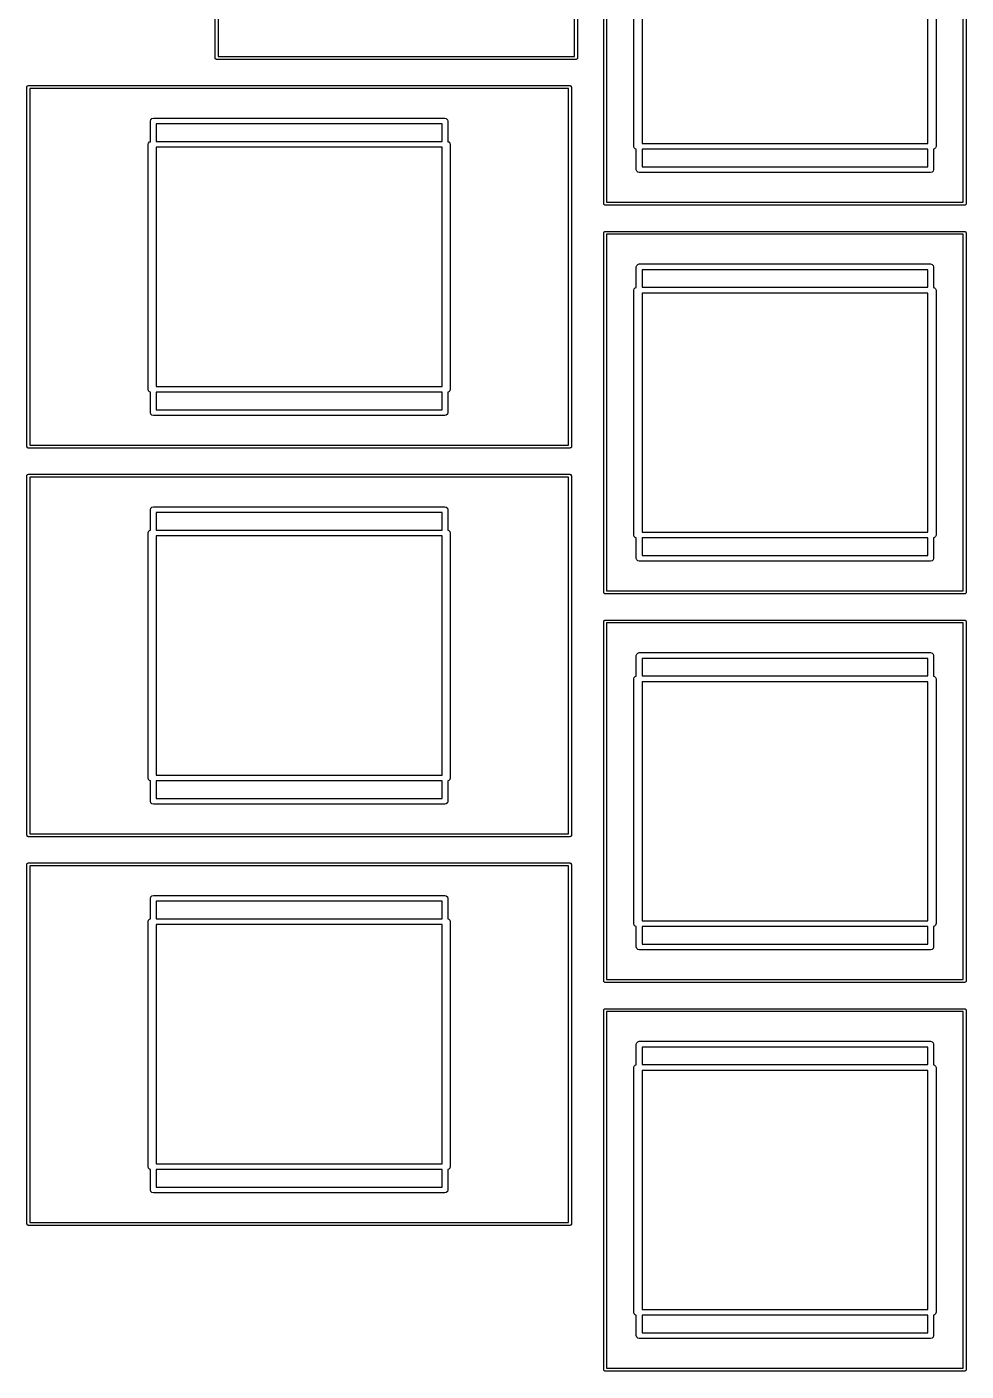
# Model space of a CAD drawing. Extents: x 26 to 229, y -178 to -26.
# Drawn here: x 26.4 to 75.5, y -139 to -68.7 of the extents above; entities that cross this region are included whole.
import ezdxf

# ---------------------------------------------------------------- set-up
doc = ezdxf.new("R2010")
doc.units = 0
doc.layers.add('BLACK', color=7, linetype='CONTINUOUS')

msp = doc.modelspace()

# ---------------------------------------------------------------- linework, layer by layer
at = {"layer": 'BLACK', "linetype": 'CONTINUOUS'}
for p, q in [((36.2458, -70.358), (36.2458, -51.562)), ((36.3982, -51.6382), (36.3982, -70.2818)), ((55.0418, -70.2818), (55.0418, -51.6382)), ((55.1942, -51.562), (55.1942, -70.358)), ((56.5658, -77.978), (56.5658, -59.182)), ((56.7182, -59.2582), (56.7182, -77.9018)), ((75.3618, -77.9018), (75.3618, -59.2582)), ((75.5142, -59.182), (75.5142, -77.978)), ((58.14, -74.98), (58.14, -62.18)), ((58.57, -62.33), (58.57, -74.83)), ((73.51, -74.83), (73.51, -62.33)), ((73.94, -62.18), (73.94, -74.98)), ((36.252571, -70.376605), (36.2458, -70.358)), ((36.256009, -70.3961), (36.252571, -70.376605)), ((36.261275, -70.400519), (36.256009, -70.3961)), ((36.263627, -70.40698), (36.261275, -70.400519)), ((36.28077, -70.416877), (36.263627, -70.40698)), ((36.295938, -70.429605), (36.28077, -70.416877)), ((36.305838, -70.43135), (36.295938, -70.429605)), ((36.308768, -70.433042), (36.305838, -70.43135)), ((36.312099, -70.432454), (36.308768, -70.433042)), ((36.322, -70.4342), (36.312099, -70.432454)), ((55.118, -70.4342), (36.322, -70.4342)), ((36.3982, -70.2818), (55.0418, -70.2818)), ((55.136605, -70.427428), (55.118, -70.4342)), ((55.1561, -70.423991), (55.136605, -70.427428)), ((55.160519, -70.418724), (55.1561, -70.423991)), ((55.16698, -70.416373), (55.160519, -70.418724)), ((55.176877, -70.399229), (55.16698, -70.416373)), ((55.189605, -70.384062), (55.176877, -70.399229)), ((55.19135, -70.374161), (55.189605, -70.384062)), ((55.193042, -70.371232), (55.19135, -70.374161)), ((55.1942, -70.358), (55.192454, -70.3679)), ((55.192454, -70.3679), (55.193042, -70.371232)), ((26.4033, -71.882), (26.405045, -71.872099)), ((26.4033, -90.678), (26.4033, -71.882)), ((26.404458, -71.868768), (26.406149, -71.865838)), ((26.405045, -71.872099), (26.404458, -71.868768)), ((26.406149, -71.865838), (26.407895, -71.855938)), ((26.407895, -71.855938), (26.420622, -71.84077)), ((26.420622, -71.84077), (26.43052, -71.823627)), ((26.43052, -71.823627), (26.43698, -71.821275)), ((26.43698, -71.821275), (26.4414, -71.816009)), ((26.4414, -71.816009), (26.460894, -71.812571)), ((26.460894, -71.812571), (26.4795, -71.8058)), ((26.4795, -71.8058), (54.8005, -71.8058)), ((26.5557, -71.9582), (26.5557, -90.6018)), ((54.7243, -71.9582), (26.5557, -71.9582)), ((54.7243, -90.6018), (54.7243, -71.9582)), ((54.8005, -71.8058), (54.8104, -71.807545)), ((54.8104, -71.807545), (54.813732, -71.806958)), ((54.813732, -71.806958), (54.816661, -71.808649)), ((54.816661, -71.808649), (54.826562, -71.810395)), ((54.826562, -71.810395), (54.841729, -71.823122)), ((54.841729, -71.823122), (54.858873, -71.83302)), ((54.858873, -71.83302), (54.861224, -71.83948)), ((54.861224, -71.83948), (54.866491, -71.8439)), ((54.866491, -71.8439), (54.869928, -71.863394)), ((54.869928, -71.863394), (54.8767, -71.882)), ((54.8767, -71.882), (54.8767, -90.678)), ((32.87, -73.66), (32.890096, -73.585)), ((32.87, -74.735358), (32.87, -73.66)), ((32.890096, -73.585), (32.945, -73.530096)), ((32.945, -73.530096), (33.02, -73.51)), ((33.02, -73.51), (48.26, -73.51)), ((48.26, -73.51), (48.335, -73.530096)), ((48.335, -73.530096), (48.389904, -73.585)), ((48.389904, -73.585), (48.41, -73.66)), ((48.41, -73.66), (48.41, -74.735358)), ((33.17, -73.81), (33.17, -74.73)), ((48.11, -73.81), (33.17, -73.81)), ((48.11, -74.73), (48.11, -73.81)), ((32.74, -74.88), (32.760096, -74.805)), ((32.74, -87.68), (32.74, -74.88)), ((32.760096, -74.805), (32.815, -74.750096)), ((32.815, -74.750096), (32.87, -74.735358)), ((33.17, -74.73), (48.11, -74.73)), ((33.17, -75.03), (33.17, -87.53)), ((48.11, -75.03), (33.17, -75.03)), ((48.11, -87.53), (48.11, -75.03)), ((48.41, -74.735358), (48.465, -74.750096)), ((48.465, -74.750096), (48.519904, -74.805)), ((48.519904, -74.805), (48.54, -74.88)), ((48.54, -74.88), (48.54, -87.68)), ((58.160096, -75.055), (58.14, -74.98)), ((58.215, -75.109904), (58.160096, -75.055)), ((58.27, -75.124641), (58.215, -75.109904)), ((58.27, -76.2), (58.27, -75.124641)), ((58.57, -74.83), (73.51, -74.83)), ((58.57, -75.13), (58.57, -76.05)), ((73.51, -75.13), (58.57, -75.13)), ((73.51, -76.05), (73.51, -75.13)), ((73.865, -75.109904), (73.81, -75.124641)), ((73.81, -75.124641), (73.81, -76.2)), ((73.919904, -75.055), (73.865, -75.109904)), ((73.94, -74.98), (73.919904, -75.055)), ((58.290096, -76.275), (58.27, -76.2)), ((58.345, -76.329904), (58.290096, -76.275)), ((58.42, -76.35), (58.345, -76.329904)), ((73.66, -76.35), (58.42, -76.35)), ((58.57, -76.05), (73.51, -76.05)), ((73.735, -76.329904), (73.66, -76.35)), ((73.789904, -76.275), (73.735, -76.329904)), ((73.81, -76.2), (73.789904, -76.275)), ((56.572571, -77.996605), (56.5658, -77.978)), ((56.576009, -78.0161), (56.572571, -77.996605)), ((56.7182, -77.9018), (75.3618, -77.9018)), ((75.509605, -78.004062), (75.496877, -78.019229)), ((75.51135, -77.994161), (75.509605, -78.004062)), ((75.513042, -77.991232), (75.51135, -77.994161)), ((75.5142, -77.978), (75.512454, -77.9879)), ((75.512454, -77.9879), (75.513042, -77.991232)), ((56.581275, -78.020519), (56.576009, -78.0161)), ((56.583627, -78.02698), (56.581275, -78.020519)), ((56.60077, -78.036877), (56.583627, -78.02698)), ((56.615938, -78.049605), (56.60077, -78.036877)), ((56.625838, -78.05135), (56.615938, -78.049605)), ((56.628768, -78.053042), (56.625838, -78.05135)), ((56.632099, -78.052454), (56.628768, -78.053042)), ((56.642, -78.0542), (56.632099, -78.052454)), ((75.438, -78.0542), (56.642, -78.0542)), ((75.456605, -78.047428), (75.438, -78.0542)), ((75.4761, -78.043991), (75.456605, -78.047428)), ((75.480519, -78.038724), (75.4761, -78.043991)), ((75.48698, -78.036373), (75.480519, -78.038724)), ((75.496877, -78.019229), (75.48698, -78.036373)), ((56.5658, -79.502), (56.567545, -79.492099)), ((56.5658, -98.298), (56.5658, -79.502)), ((56.566958, -79.488768), (56.568649, -79.485838)), ((56.567545, -79.492099), (56.566958, -79.488768)), ((56.568649, -79.485838), (56.570395, -79.475938)), ((56.570395, -79.475938), (56.583122, -79.46077)), ((56.583122, -79.46077), (56.59302, -79.443627)), ((56.59302, -79.443627), (56.59948, -79.441275)), ((56.59948, -79.441275), (56.6039, -79.436009)), ((56.6039, -79.436009), (56.623394, -79.432571)), ((56.623394, -79.432571), (56.642, -79.4258)), ((56.642, -79.4258), (75.438, -79.4258)), ((56.7182, -79.5782), (56.7182, -98.2218)), ((75.3618, -79.5782), (56.7182, -79.5782)), ((75.3618, -98.2218), (75.3618, -79.5782)), ((75.438, -79.4258), (75.4479, -79.427545)), ((75.4479, -79.427545), (75.451232, -79.426958)), ((75.451232, -79.426958), (75.454161, -79.428649)), ((75.454161, -79.428649), (75.464062, -79.430395)), ((75.464062, -79.430395), (75.479229, -79.443122)), ((75.479229, -79.443122), (75.496373, -79.45302)), ((75.496373, -79.45302), (75.498724, -79.45948)), ((75.498724, -79.45948), (75.503991, -79.4639)), ((75.503991, -79.4639), (75.507428, -79.483394)), ((75.507428, -79.483394), (75.5142, -79.502)), ((75.5142, -79.502), (75.5142, -98.298)), ((58.27, -81.28), (58.290096, -81.205)), ((58.27, -82.355358), (58.27, -81.28)), ((58.290096, -81.205), (58.345, -81.150096)), ((58.345, -81.150096), (58.42, -81.13)), ((58.42, -81.13), (73.66, -81.13)), ((58.57, -81.43), (58.57, -82.35)), ((73.51, -81.43), (58.57, -81.43)), ((73.51, -82.35), (73.51, -81.43)), ((73.66, -81.13), (73.735, -81.150096)), ((73.735, -81.150096), (73.789904, -81.205)), ((73.789904, -81.205), (73.81, -81.28)), ((73.81, -81.28), (73.81, -82.355358)), ((58.14, -82.5), (58.160096, -82.425)), ((58.14, -95.3), (58.14, -82.5)), ((58.160096, -82.425), (58.215, -82.370096)), ((58.215, -82.370096), (58.27, -82.355358)), ((58.57, -82.35), (73.51, -82.35)), ((58.57, -82.65), (58.57, -95.15)), ((73.51, -82.65), (58.57, -82.65)), ((73.51, -95.15), (73.51, -82.65)), ((73.81, -82.355358), (73.865, -82.370096)), ((73.865, -82.370096), (73.919904, -82.425)), ((73.919904, -82.425), (73.94, -82.5)), ((73.94, -82.5), (73.94, -95.3)), ((32.760096, -87.755), (32.74, -87.68)), ((32.815, -87.809904), (32.760096, -87.755)), ((32.87, -87.824641), (32.815, -87.809904)), ((32.87, -88.9), (32.87, -87.824641)), ((33.17, -87.53), (48.11, -87.53)), ((33.17, -87.83), (33.17, -88.75)), ((48.11, -87.83), (33.17, -87.83)), ((48.11, -88.75), (48.11, -87.83)), ((48.465, -87.809904), (48.41, -87.824641)), ((48.41, -87.824641), (48.41, -88.9)), ((48.519904, -87.755), (48.465, -87.809904)), ((48.54, -87.68), (48.519904, -87.755)), ((32.890096, -88.975), (32.87, -88.9)), ((32.945, -89.029904), (32.890096, -88.975)), ((33.02, -89.05), (32.945, -89.029904)), ((48.26, -89.05), (33.02, -89.05)), ((33.17, -88.75), (48.11, -88.75)), ((48.335, -89.029904), (48.26, -89.05)), ((48.389904, -88.975), (48.335, -89.029904)), ((48.41, -88.9), (48.389904, -88.975)), ((26.5557, -90.6018), (54.7243, -90.6018)), ((26.410071, -90.696605), (26.4033, -90.678)), ((26.413509, -90.7161), (26.410071, -90.696605)), ((26.418775, -90.720519), (26.413509, -90.7161)), ((26.421127, -90.72698), (26.418775, -90.720519)), ((26.43827, -90.736877), (26.421127, -90.72698)), ((26.453438, -90.749605), (26.43827, -90.736877)), ((26.463338, -90.75135), (26.453438, -90.749605)), ((26.466268, -90.753042), (26.463338, -90.75135)), ((26.469599, -90.752454), (26.466268, -90.753042)), ((26.4795, -90.7542), (26.469599, -90.752454)), ((54.8005, -90.7542), (26.4795, -90.7542)), ((54.819105, -90.747428), (54.8005, -90.7542)), ((54.8386, -90.743991), (54.819105, -90.747428)), ((54.843019, -90.738724), (54.8386, -90.743991)), ((54.84948, -90.736373), (54.843019, -90.738724)), ((54.859377, -90.719229), (54.84948, -90.736373)), ((54.872105, -90.704062), (54.859377, -90.719229)), ((54.87385, -90.694161), (54.872105, -90.704062)), ((54.875542, -90.691232), (54.87385, -90.694161)), ((54.8767, -90.678), (54.874954, -90.6879)), ((54.874954, -90.6879), (54.875542, -90.691232)), ((26.4033, -92.202), (26.405045, -92.192099)), ((26.4033, -110.998), (26.4033, -92.202)), ((26.404458, -92.188768), (26.406149, -92.185838)), ((26.405045, -92.192099), (26.404458, -92.188768)), ((26.406149, -92.185838), (26.407895, -92.175938)), ((26.407895, -92.175938), (26.420622, -92.16077)), ((26.420622, -92.16077), (26.43052, -92.143627)), ((26.43052, -92.143627), (26.43698, -92.141275)), ((26.43698, -92.141275), (26.4414, -92.136009)), ((26.4414, -92.136009), (26.460894, -92.132571)), ((26.460894, -92.132571), (26.4795, -92.1258)), ((26.4795, -92.1258), (54.8005, -92.1258)), ((26.5557, -92.2782), (26.5557, -110.9218)), ((54.7243, -92.2782), (26.5557, -92.2782)), ((54.7243, -110.9218), (54.7243, -92.2782)), ((54.8005, -92.1258), (54.8104, -92.127545)), ((54.8104, -92.127545), (54.813732, -92.126958)), ((54.813732, -92.126958), (54.816661, -92.128649)), ((54.816661, -92.128649), (54.826562, -92.130395)), ((54.826562, -92.130395), (54.841729, -92.143122)), ((54.841729, -92.143122), (54.858873, -92.15302)), ((54.858873, -92.15302), (54.861224, -92.15948)), ((54.861224, -92.15948), (54.866491, -92.1639)), ((54.866491, -92.1639), (54.869928, -92.183394)), ((54.869928, -92.183394), (54.8767, -92.202)), ((54.8767, -92.202), (54.8767, -110.998)), ((32.87, -93.98), (32.890096, -93.905)), ((32.87, -95.055358), (32.87, -93.98)), ((32.890096, -93.905), (32.945, -93.850096)), ((32.945, -93.850096), (33.02, -93.83)), ((33.02, -93.83), (48.26, -93.83)), ((33.17, -94.13), (33.17, -95.05)), ((48.11, -94.13), (33.17, -94.13)), ((48.11, -95.05), (48.11, -94.13)), ((48.26, -93.83), (48.335, -93.850096)), ((48.335, -93.850096), (48.389904, -93.905)), ((48.389904, -93.905), (48.41, -93.98)), ((48.41, -93.98), (48.41, -95.055358)), ((32.74, -95.2), (32.760096, -95.125)), ((32.74, -108), (32.74, -95.2)), ((32.760096, -95.125), (32.815, -95.070096)), ((32.815, -95.070096), (32.87, -95.055358)), ((33.17, -95.05), (48.11, -95.05)), ((33.17, -95.35), (33.17, -107.85)), ((48.11, -95.35), (33.17, -95.35)), ((48.11, -107.85), (48.11, -95.35)), ((48.41, -95.055358), (48.465, -95.070096)), ((48.465, -95.070096), (48.519904, -95.125)), ((48.519904, -95.125), (48.54, -95.2)), ((48.54, -95.2), (48.54, -108)), ((58.160096, -95.375), (58.14, -95.3)), ((58.215, -95.429904), (58.160096, -95.375)), ((58.27, -95.444641), (58.215, -95.429904)), ((58.27, -96.52), (58.27, -95.444641)), ((58.57, -95.15), (73.51, -95.15)), ((58.57, -95.45), (58.57, -96.37)), ((73.51, -95.45), (58.57, -95.45)), ((73.51, -96.37), (73.51, -95.45)), ((73.865, -95.429904), (73.81, -95.444641)), ((73.81, -95.444641), (73.81, -96.52)), ((73.919904, -95.375), (73.865, -95.429904)), ((73.94, -95.3), (73.919904, -95.375)), ((58.290096, -96.595), (58.27, -96.52)), ((58.345, -96.649904), (58.290096, -96.595)), ((58.42, -96.67), (58.345, -96.649904)), ((73.66, -96.67), (58.42, -96.67)), ((58.57, -96.37), (73.51, -96.37)), ((73.735, -96.649904), (73.66, -96.67)), ((73.789904, -96.595), (73.735, -96.649904)), ((73.81, -96.52), (73.789904, -96.595)), ((56.572571, -98.316605), (56.5658, -98.298)), ((56.576009, -98.3361), (56.572571, -98.316605)), ((56.581275, -98.340519), (56.576009, -98.3361)), ((56.583627, -98.34698), (56.581275, -98.340519)), ((56.60077, -98.356877), (56.583627, -98.34698)), ((56.615938, -98.369605), (56.60077, -98.356877)), ((56.625838, -98.37135), (56.615938, -98.369605)), ((56.628768, -98.373042), (56.625838, -98.37135)), ((56.632099, -98.372454), (56.628768, -98.373042)), ((56.642, -98.3742), (56.632099, -98.372454)), ((75.438, -98.3742), (56.642, -98.3742)), ((56.7182, -98.2218), (75.3618, -98.2218)), ((75.456605, -98.367428), (75.438, -98.3742)), ((75.4761, -98.363991), (75.456605, -98.367428)), ((75.480519, -98.358724), (75.4761, -98.363991)), ((75.48698, -98.356373), (75.480519, -98.358724)), ((75.496877, -98.339229), (75.48698, -98.356373)), ((75.509605, -98.324062), (75.496877, -98.339229)), ((75.51135, -98.314161), (75.509605, -98.324062)), ((75.513042, -98.311232), (75.51135, -98.314161)), ((75.5142, -98.298), (75.512454, -98.3079)), ((75.512454, -98.3079), (75.513042, -98.311232)), ((56.568649, -99.805838), (56.570395, -99.795938)), ((56.570395, -99.795938), (56.583122, -99.78077)), ((56.583122, -99.78077), (56.59302, -99.763627)), ((56.59302, -99.763627), (56.59948, -99.761275)), ((56.59948, -99.761275), (56.6039, -99.756009)), ((56.6039, -99.756009), (56.623394, -99.752571)), ((56.623394, -99.752571), (56.642, -99.7458)), ((56.642, -99.7458), (75.438, -99.7458)), ((75.438, -99.7458), (75.4479, -99.747545)), ((75.4479, -99.747545), (75.451232, -99.746958)), ((75.451232, -99.746958), (75.454161, -99.748649)), ((75.454161, -99.748649), (75.464062, -99.750395)), ((75.464062, -99.750395), (75.479229, -99.763122)), ((75.479229, -99.763122), (75.496373, -99.77302)), ((75.496373, -99.77302), (75.498724, -99.77948)), ((75.498724, -99.77948), (75.503991, -99.7839)), ((75.503991, -99.7839), (75.507428, -99.803394)), ((56.5658, -99.822), (56.567545, -99.812099)), ((56.5658, -118.618), (56.5658, -99.822)), ((56.566958, -99.808768), (56.568649, -99.805838)), ((56.567545, -99.812099), (56.566958, -99.808768)), ((56.7182, -99.8982), (56.7182, -118.5418)), ((75.3618, -99.8982), (56.7182, -99.8982)), ((75.3618, -118.5418), (75.3618, -99.8982)), ((75.507428, -99.803394), (75.5142, -99.822)), ((75.5142, -99.822), (75.5142, -118.618)), ((58.27, -101.6), (58.290096, -101.525)), ((58.27, -102.675358), (58.27, -101.6)), ((58.290096, -101.525), (58.345, -101.470096)), ((58.345, -101.470096), (58.42, -101.45)), ((58.42, -101.45), (73.66, -101.45)), ((58.57, -101.75), (58.57, -102.67)), ((73.51, -101.75), (58.57, -101.75)), ((73.51, -102.67), (73.51, -101.75)), ((73.66, -101.45), (73.735, -101.470096)), ((73.735, -101.470096), (73.789904, -101.525)), ((73.789904, -101.525), (73.81, -101.6)), ((73.81, -101.6), (73.81, -102.675358)), ((58.14, -102.82), (58.160096, -102.745)), ((58.14, -115.62), (58.14, -102.82)), ((58.160096, -102.745), (58.215, -102.690096)), ((58.215, -102.690096), (58.27, -102.675358)), ((58.57, -102.67), (73.51, -102.67)), ((58.57, -102.97), (58.57, -115.47)), ((73.51, -102.97), (58.57, -102.97)), ((73.51, -115.47), (73.51, -102.97)), ((73.81, -102.675358), (73.865, -102.690096)), ((73.865, -102.690096), (73.919904, -102.745)), ((73.919904, -102.745), (73.94, -102.82)), ((73.94, -102.82), (73.94, -115.62)), ((32.760096, -108.075), (32.74, -108)), ((32.815, -108.129904), (32.760096, -108.075)), ((32.87, -108.144641), (32.815, -108.129904)), ((32.87, -109.22), (32.87, -108.144641)), ((33.17, -107.85), (48.11, -107.85)), ((33.17, -108.15), (33.17, -109.07)), ((48.11, -108.15), (33.17, -108.15)), ((48.11, -109.07), (48.11, -108.15)), ((48.465, -108.129904), (48.41, -108.144641)), ((48.41, -108.144641), (48.41, -109.22)), ((48.519904, -108.075), (48.465, -108.129904)), ((48.54, -108), (48.519904, -108.075)), ((32.890096, -109.295), (32.87, -109.22)), ((32.945, -109.349904), (32.890096, -109.295)), ((33.02, -109.37), (32.945, -109.349904)), ((48.26, -109.37), (33.02, -109.37)), ((33.17, -109.07), (48.11, -109.07)), ((48.335, -109.349904), (48.26, -109.37)), ((48.389904, -109.295), (48.335, -109.349904)), ((48.41, -109.22), (48.389904, -109.295)), ((26.410071, -111.016605), (26.4033, -110.998)), ((26.413509, -111.0361), (26.410071, -111.016605)), ((26.418775, -111.040519), (26.413509, -111.0361)), ((26.421127, -111.04698), (26.418775, -111.040519)), ((26.5557, -110.9218), (54.7243, -110.9218)), ((54.859377, -111.039229), (54.84948, -111.056373)), ((54.872105, -111.024062), (54.859377, -111.039229)), ((54.87385, -111.014161), (54.872105, -111.024062)), ((54.875542, -111.011232), (54.87385, -111.014161)), ((54.8767, -110.998), (54.874954, -111.0079)), ((54.874954, -111.0079), (54.875542, -111.011232)), ((26.43827, -111.056877), (26.421127, -111.04698)), ((26.453438, -111.069605), (26.43827, -111.056877)), ((26.463338, -111.07135), (26.453438, -111.069605)), ((26.466268, -111.073042), (26.463338, -111.07135)), ((26.469599, -111.072454), (26.466268, -111.073042)), ((26.4795, -111.0742), (26.469599, -111.072454)), ((54.8005, -111.0742), (26.4795, -111.0742)), ((54.819105, -111.067428), (54.8005, -111.0742)), ((54.8386, -111.063991), (54.819105, -111.067428)), ((54.843019, -111.058724), (54.8386, -111.063991)), ((54.84948, -111.056373), (54.843019, -111.058724)), ((26.460894, -112.452571), (26.4795, -112.4458)), ((26.4795, -112.4458), (54.8005, -112.4458)), ((54.8005, -112.4458), (54.8104, -112.447545)), ((54.8104, -112.447545), (54.813732, -112.446958)), ((54.813732, -112.446958), (54.816661, -112.448649)), ((26.4033, -112.522), (26.405045, -112.512099)), ((26.4033, -131.318), (26.4033, -112.522)), ((26.404458, -112.508768), (26.406149, -112.505838)), ((26.405045, -112.512099), (26.404458, -112.508768)), ((26.406149, -112.505838), (26.407895, -112.495938)), ((26.407895, -112.495938), (26.420622, -112.48077)), ((26.420622, -112.48077), (26.43052, -112.463627)), ((26.43052, -112.463627), (26.43698, -112.461275)), ((26.43698, -112.461275), (26.4414, -112.456009)), ((26.4414, -112.456009), (26.460894, -112.452571)), ((26.5557, -112.5982), (26.5557, -131.2418)), ((54.7243, -112.5982), (26.5557, -112.5982)), ((54.7243, -131.2418), (54.7243, -112.5982)), ((54.816661, -112.448649), (54.826562, -112.450395)), ((54.826562, -112.450395), (54.841729, -112.463122)), ((54.841729, -112.463122), (54.858873, -112.47302)), ((54.858873, -112.47302), (54.861224, -112.47948)), ((54.861224, -112.47948), (54.866491, -112.4839)), ((54.866491, -112.4839), (54.869928, -112.503394)), ((54.869928, -112.503394), (54.8767, -112.522)), ((54.8767, -112.522), (54.8767, -131.318)), ((32.87, -114.3), (32.890096, -114.225)), ((32.87, -115.375358), (32.87, -114.3)), ((32.890096, -114.225), (32.945, -114.170096)), ((32.945, -114.170096), (33.02, -114.15)), ((33.02, -114.15), (48.26, -114.15)), ((33.17, -114.45), (33.17, -115.37)), ((48.11, -114.45), (33.17, -114.45)), ((48.11, -115.37), (48.11, -114.45)), ((48.26, -114.15), (48.335, -114.170096)), ((48.335, -114.170096), (48.389904, -114.225)), ((48.389904, -114.225), (48.41, -114.3)), ((48.41, -114.3), (48.41, -115.375358)), ((32.74, -115.52), (32.760096, -115.445)), ((32.74, -128.32), (32.74, -115.52)), ((32.760096, -115.445), (32.815, -115.390096)), ((32.815, -115.390096), (32.87, -115.375358)), ((33.17, -115.37), (48.11, -115.37)), ((33.17, -115.67), (33.17, -128.17)), ((48.11, -115.67), (33.17, -115.67)), ((48.11, -128.17), (48.11, -115.67)), ((48.41, -115.375358), (48.465, -115.390096)), ((48.465, -115.390096), (48.519904, -115.445)), ((48.519904, -115.445), (48.54, -115.52)), ((48.54, -115.52), (48.54, -128.32)), ((58.160096, -115.695), (58.14, -115.62)), ((58.215, -115.749904), (58.160096, -115.695)), ((58.27, -115.764641), (58.215, -115.749904)), ((58.27, -116.84), (58.27, -115.764641)), ((58.57, -115.47), (73.51, -115.47)), ((58.57, -115.77), (58.57, -116.69)), ((73.51, -115.77), (58.57, -115.77)), ((73.51, -116.69), (73.51, -115.77)), ((73.865, -115.749904), (73.81, -115.764641)), ((73.81, -115.764641), (73.81, -116.84)), ((73.919904, -115.695), (73.865, -115.749904)), ((73.94, -115.62), (73.919904, -115.695)), ((58.290096, -116.915), (58.27, -116.84)), ((58.345, -116.969904), (58.290096, -116.915)), ((58.42, -116.99), (58.345, -116.969904)), ((73.66, -116.99), (58.42, -116.99)), ((58.57, -116.69), (73.51, -116.69)), ((73.735, -116.969904), (73.66, -116.99)), ((73.789904, -116.915), (73.735, -116.969904)), ((73.81, -116.84), (73.789904, -116.915)), ((56.572571, -118.636605), (56.5658, -118.618)), ((56.576009, -118.6561), (56.572571, -118.636605)), ((56.581275, -118.660519), (56.576009, -118.6561)), ((56.583627, -118.66698), (56.581275, -118.660519)), ((56.60077, -118.676877), (56.583627, -118.66698)), ((56.615938, -118.689605), (56.60077, -118.676877)), ((56.625838, -118.69135), (56.615938, -118.689605)), ((56.628768, -118.693042), (56.625838, -118.69135)), ((56.632099, -118.692454), (56.628768, -118.693042)), ((56.642, -118.6942), (56.632099, -118.692454)), ((75.438, -118.6942), (56.642, -118.6942)), ((56.7182, -118.5418), (75.3618, -118.5418)), ((75.456605, -118.687428), (75.438, -118.6942)), ((75.4761, -118.683991), (75.456605, -118.687428)), ((75.480519, -118.678724), (75.4761, -118.683991)), ((75.48698, -118.676373), (75.480519, -118.678724)), ((75.496877, -118.659229), (75.48698, -118.676373)), ((75.509605, -118.644062), (75.496877, -118.659229)), ((75.51135, -118.634161), (75.509605, -118.644062)), ((75.513042, -118.631232), (75.51135, -118.634161)), ((75.5142, -118.618), (75.512454, -118.6279)), ((75.512454, -118.6279), (75.513042, -118.631232)), ((56.5658, -120.142), (56.567545, -120.132099)), ((56.5658, -138.938), (56.5658, -120.142)), ((56.566958, -120.128768), (56.568649, -120.125838)), ((56.567545, -120.132099), (56.566958, -120.128768)), ((56.568649, -120.125838), (56.570395, -120.115938)), ((56.570395, -120.115938), (56.583122, -120.10077)), ((56.583122, -120.10077), (56.59302, -120.083627)), ((56.59302, -120.083627), (56.59948, -120.081275)), ((56.59948, -120.081275), (56.6039, -120.076009)), ((56.6039, -120.076009), (56.623394, -120.072571)), ((56.623394, -120.072571), (56.642, -120.0658)), ((56.642, -120.0658), (75.438, -120.0658)), ((75.438, -120.0658), (75.4479, -120.067545)), ((75.4479, -120.067545), (75.451232, -120.066958)), ((75.451232, -120.066958), (75.454161, -120.068649)), ((75.454161, -120.068649), (75.464062, -120.070395)), ((75.464062, -120.070395), (75.479229, -120.083122)), ((75.479229, -120.083122), (75.496373, -120.09302)), ((75.496373, -120.09302), (75.498724, -120.09948)), ((75.498724, -120.09948), (75.503991, -120.1039)), ((75.503991, -120.1039), (75.507428, -120.123394)), ((75.507428, -120.123394), (75.5142, -120.142)), ((75.5142, -120.142), (75.5142, -138.938)), ((56.7182, -120.2182), (56.7182, -138.8618)), ((75.3618, -120.2182), (56.7182, -120.2182)), ((75.3618, -138.8618), (75.3618, -120.2182)), ((58.27, -121.92), (58.290096, -121.845)), ((58.27, -122.995358), (58.27, -121.92)), ((58.290096, -121.845), (58.345, -121.790096)), ((58.345, -121.790096), (58.42, -121.77)), ((58.42, -121.77), (73.66, -121.77)), ((58.57, -122.07), (58.57, -122.99)), ((73.51, -122.07), (58.57, -122.07)), ((73.51, -122.99), (73.51, -122.07)), ((73.66, -121.77), (73.735, -121.790096)), ((73.735, -121.790096), (73.789904, -121.845)), ((73.789904, -121.845), (73.81, -121.92)), ((73.81, -121.92), (73.81, -122.995358)), ((58.57, -122.99), (73.51, -122.99)), ((58.14, -123.14), (58.160096, -123.065)), ((58.14, -135.94), (58.14, -123.14)), ((58.160096, -123.065), (58.215, -123.010096)), ((58.215, -123.010096), (58.27, -122.995358)), ((58.57, -123.29), (58.57, -135.79)), ((73.51, -123.29), (58.57, -123.29)), ((73.51, -135.79), (73.51, -123.29)), ((73.81, -122.995358), (73.865, -123.010096)), ((73.865, -123.010096), (73.919904, -123.065)), ((73.919904, -123.065), (73.94, -123.14)), ((73.94, -123.14), (73.94, -135.94)), ((32.760096, -128.395), (32.74, -128.32)), ((32.815, -128.449904), (32.760096, -128.395)), ((32.87, -128.464641), (32.815, -128.449904)), ((32.87, -129.54), (32.87, -128.464641)), ((33.17, -128.17), (48.11, -128.17)), ((33.17, -128.47), (33.17, -129.39)), ((48.11, -128.47), (33.17, -128.47)), ((48.11, -129.39), (48.11, -128.47)), ((48.465, -128.449904), (48.41, -128.464641)), ((48.41, -128.464641), (48.41, -129.54)), ((48.519904, -128.395), (48.465, -128.449904)), ((48.54, -128.32), (48.519904, -128.395)), ((32.890096, -129.615), (32.87, -129.54)), ((32.945, -129.669904), (32.890096, -129.615)), ((33.02, -129.69), (32.945, -129.669904)), ((48.26, -129.69), (33.02, -129.69)), ((33.17, -129.39), (48.11, -129.39)), ((48.335, -129.669904), (48.26, -129.69)), ((48.389904, -129.615), (48.335, -129.669904)), ((48.41, -129.54), (48.389904, -129.615)), ((26.410071, -131.336605), (26.4033, -131.318)), ((26.413509, -131.3561), (26.410071, -131.336605)), ((26.418775, -131.360519), (26.413509, -131.3561)), ((26.421127, -131.36698), (26.418775, -131.360519)), ((26.43827, -131.376877), (26.421127, -131.36698)), ((26.453438, -131.389605), (26.43827, -131.376877)), ((26.463338, -131.39135), (26.453438, -131.389605)), ((26.466268, -131.393042), (26.463338, -131.39135)), ((26.469599, -131.392454), (26.466268, -131.393042)), ((26.4795, -131.3942), (26.469599, -131.392454)), ((54.8005, -131.3942), (26.4795, -131.3942)), ((26.5557, -131.2418), (54.7243, -131.2418)), ((54.819105, -131.387428), (54.8005, -131.3942)), ((54.8386, -131.383991), (54.819105, -131.387428)), ((54.843019, -131.378724), (54.8386, -131.383991)), ((54.84948, -131.376373), (54.843019, -131.378724)), ((54.859377, -131.359229), (54.84948, -131.376373)), ((54.872105, -131.344062), (54.859377, -131.359229)), ((54.87385, -131.334161), (54.872105, -131.344062)), ((54.875542, -131.331232), (54.87385, -131.334161)), ((54.8767, -131.318), (54.874954, -131.3279)), ((54.874954, -131.3279), (54.875542, -131.331232)), ((58.160096, -136.015), (58.14, -135.94)), ((58.215, -136.069904), (58.160096, -136.015)), ((58.27, -136.084641), (58.215, -136.069904)), ((58.27, -137.16), (58.27, -136.084641)), ((58.57, -135.79), (73.51, -135.79)), ((58.57, -136.09), (58.57, -137.01)), ((73.51, -136.09), (58.57, -136.09)), ((73.51, -137.01), (73.51, -136.09)), ((73.865, -136.069904), (73.81, -136.084641)), ((73.81, -136.084641), (73.81, -137.16)), ((73.919904, -136.015), (73.865, -136.069904)), ((73.94, -135.94), (73.919904, -136.015)), ((58.57, -137.01), (73.51, -137.01)), ((58.290096, -137.235), (58.27, -137.16)), ((58.345, -137.289904), (58.290096, -137.235)), ((58.42, -137.31), (58.345, -137.289904)), ((73.66, -137.31), (58.42, -137.31)), ((73.735, -137.289904), (73.66, -137.31)), ((73.789904, -137.235), (73.735, -137.289904)), ((73.81, -137.16), (73.789904, -137.235)), ((56.572571, -138.956605), (56.5658, -138.938)), ((56.576009, -138.9761), (56.572571, -138.956605)), ((56.581275, -138.980519), (56.576009, -138.9761)), ((56.583627, -138.98698), (56.581275, -138.980519)), ((56.60077, -138.996877), (56.583627, -138.98698)), ((56.615938, -139.009605), (56.60077, -138.996877)), ((56.625838, -139.01135), (56.615938, -139.009605)), ((56.628768, -139.013042), (56.625838, -139.01135)), ((56.632099, -139.012454), (56.628768, -139.013042)), ((56.642, -139.0142), (56.632099, -139.012454)), ((75.438, -139.0142), (56.642, -139.0142)), ((56.7182, -138.8618), (75.3618, -138.8618)), ((75.456605, -139.007428), (75.438, -139.0142)), ((75.4761, -139.003991), (75.456605, -139.007428)), ((75.480519, -138.998724), (75.4761, -139.003991)), ((75.48698, -138.996373), (75.480519, -138.998724)), ((75.496877, -138.979229), (75.48698, -138.996373)), ((75.509605, -138.964062), (75.496877, -138.979229)), ((75.51135, -138.954161), (75.509605, -138.964062)), ((75.513042, -138.951232), (75.51135, -138.954161)), ((75.5142, -138.938), (75.512454, -138.9479)), ((75.512454, -138.9479), (75.513042, -138.951232))]:
    msp.add_line(p, q, dxfattribs=at)

doc.saveas('drawing.dxf')
